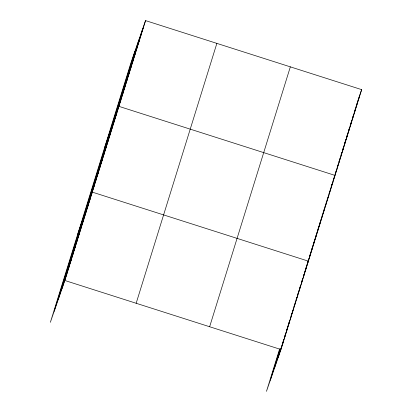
<?xml version="1.0" encoding="UTF-8"?>
<svg xmlns="http://www.w3.org/2000/svg" width="412" height="412" viewBox="0 0 412 412"><rect width="100%" height="100%" fill="white"/><g stroke="black" fill="none" stroke-linecap="round" stroke-linejoin="round"><path stroke-width="0.62" d="M54.199 311.24L134.899 51.351M58.169 299.776L138.87 39.887M62.021 288.647L142.722 28.758M145.549 20.6L131.047 62.475L50.346 322.364L64.844 280.49L145.549 20.6L361.654 89.636L280.953 349.525L266.451 391.4L279.645 348.918M136.161 303.273L216.861 43.384M209.636 326.742L290.342 66.852M270.303 380.271L279.98 349.118M274.274 368.807L280.433 348.985M278.131 357.683L282.174 344.653M282.879 342.387L283.755 339.555M285.866 332.757L284.46 337.289L287.288 329.131M287.097 328.797L286.572 330.491L289.394 322.333M287.452 327.664L288.328 324.831M289.559 320.866L288.683 323.698L291.505 315.541M290.264 318.6L290.795 316.9M291.145 315.767L292.026 312.935M292.376 311.802L292.901 310.102M293.957 306.703L295.013 303.304M295.188 302.738L295.718 301.038M296.068 299.905L296.949 297.073M297.299 295.94L299.061 290.275M299.761 288.014L300.642 285.181M302.753 278.383L301.347 282.915L304.169 274.758M303.984 274.418L303.459 276.117L306.281 267.96M304.334 273.285L305.215 270.452M307.429 263.32L305.565 269.319L308.392 261.162L92.283 192.126L77.786 234.006M308.918 258.525L307.615 262.722L310.442 254.565M311.529 250.125L309.664 256.125L312.487 247.967M313.573 243.528L311.714 249.528L314.536 241.37M315.623 236.931L313.764 242.931L316.586 234.773M317.673 230.334L315.808 236.333L318.636 228.176M319.722 223.737L317.858 229.736L320.685 221.579M321.767 217.139L319.908 223.139L322.73 214.982M322.514 214.745L321.957 216.542L324.78 208.384M322.884 213.545L323.817 210.542M324.563 208.148L324.002 209.945L326.829 201.787M324.934 206.948L325.866 203.945M326.613 201.55L326.052 203.348L328.879 195.19M326.984 200.35L327.916 197.348M329.034 193.753L329.966 190.751M331.083 187.156L332.01 184.154M333.128 180.559L334.06 177.557M335.177 173.962L336.11 170.959M337.227 167.365L338.159 164.362M338.901 161.962L340.209 157.765M340.951 155.365L341.883 152.368M342.63 149.968L343.932 145.771M345.982 139.174L344.674 143.371L347.316 135.816M348.027 132.576L346.724 136.774L349.366 129.219M349.706 127.179L348.773 130.177L351.41 122.621M350.076 125.979L350.638 124.182M351.755 120.582L350.823 123.579L353.46 116.024M352.126 119.382L352.682 117.585M352.873 116.982L353.8 113.985M354.176 112.785L354.732 110.988M354.917 110.385L355.479 108.588M355.85 107.388L356.782 104.391M356.967 103.788L357.528 101.991M357.899 100.791L358.831 97.793L358.28 99.38M140.672 35.355L143.5 27.197M138.628 41.952L141.45 33.794M136.578 48.549L139.4 40.391M134.528 55.146L137.356 46.989M132.479 61.743L135.306 53.586M130.429 68.34L133.256 60.183M128.384 74.938L131.207 66.78M126.335 81.535L129.157 73.377M124.285 88.132L127.112 79.974M122.235 94.729L125.063 86.572M120.191 101.326L123.013 93.169M118.141 107.923L120.963 99.766M104.416 148.238L118.913 106.363L335.023 175.399L332.201 183.556M114.042 121.118L116.869 112.96M111.992 127.715L114.819 119.557M109.947 134.312L112.77 126.154M107.898 140.909L110.72 132.752M105.848 147.506L108.675 139.349M103.798 154.103L106.626 145.946M101.749 160.701L104.576 152.543M99.704 167.298L102.526 159.14M97.654 173.895L100.477 165.737M95.605 180.492L98.432 172.334M93.555 187.089L96.382 178.932M91.51 193.686L94.333 185.529M87.349 207.082L90.171 198.924M85.238 213.88L88.065 205.722M83.126 220.678L85.954 212.52M81.015 227.476L83.842 219.318M78.908 234.273L81.73 226.111M76.797 241.066L79.619 232.909M74.685 247.864L77.508 239.707M72.574 254.662L75.401 246.505M70.462 261.46L73.29 253.303M68.351 268.258L71.178 260.101M66.244 275.051L69.067 266.894M64.133 281.849L66.955 273.692M359.032 97.211L361.654 89.636M356.983 103.809L359.609 96.233M354.933 110.406L357.559 102.83M352.888 117.003L355.51 109.427M342.645 149.989L345.266 142.413M340.997 155.417L343.217 149.01M338.947 162.014L341.167 155.607M336.903 168.611L339.122 162.204M334.245 176.959L337.073 168.802M331.464 185.673L332.015 184.087M330.151 190.153L332.973 181.996M328.101 196.751L330.929 188.593M299.236 289.708L302.058 281.551M297.325 295.924L299.951 288.349M295.213 302.722L297.84 295.147M293.107 309.52L295.728 301.945M290.996 316.318L293.617 308.743M282.349 344.087L285.176 335.929M280.237 350.885L283.065 342.727M64.844 280.49L280.953 349.525"/></g></svg>
